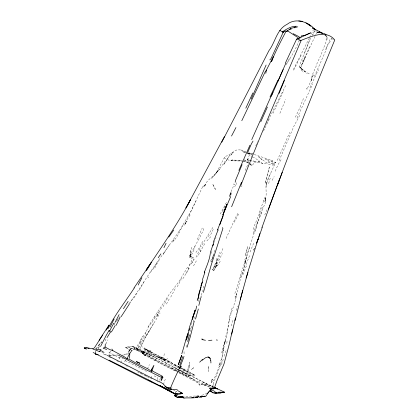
<?xml version="1.0" encoding="UTF-8"?>
<svg xmlns="http://www.w3.org/2000/svg" width="419" height="419" viewBox="0 0 419 419"><rect width="100%" height="100%" fill="white"/><g stroke="black" fill="none" stroke-linecap="round" stroke-linejoin="round"><path stroke-width="0.31" stroke-dasharray="2.1 1.57" d="M124.04 357.873L122.238 358.434L119.719 357.496L119.535 359.46L119.336 357.873L110.815 353.327L109.102 352.835L109.129 350.425M266.154 184.659L266.934 181.726C264.625 187.482 267.568 193.96 265.117 199.622L265.237 198.428L265.636 202.152C257.062 221.892 250.939 242.632 245.084 263.273L246.618 257.476M266.081 186.654L266.159 184.611L268.977 177.022L275.582 162.467L266.411 159.581L265.311 158.921L272.727 164.311L275.582 162.467L269.213 164.683L258.256 156.638L261.969 159.644L260.246 158.178M216.796 258.329L216.56 266.699L217.152 259.701L219.462 252.322M245.267 261.791L244.827 266.337L240.291 279.52L235.305 299.051M203.388 286.062L203.121 289.948L200.832 296.427L198.706 300.386L198.758 301.444M190.566 250.442L190.399 256.664L189.535 256.491L190.682 253.27L190.566 250.442L192.426 246.094M191.86 322.431L191.488 327.16L190.168 331.56M139.92 347.215L140.014 346.01M226.847 343.386L227.072 340.83M227.428 331.45L226.134 335.053L224.715 343.653L226.506 337.117L229.397 319.205L228.837 322.389C230.633 312.516 235.42 303.534 236.787 293.551L235.007 297.05L236.138 294.756M224.563 341.129L224.291 343.989L221.237 352.683M326.045 39.868L326.851 36.788L326.05 35.515M193.683 257.512L191.635 258.319L192.085 257.083L192.934 257.292M129.937 349.813L131.854 350.158L131.707 351.138L129.942 353.17M191.635 258.319L190.142 256.486L190.682 253.27M167.506 358.376L166.333 359.848L164.819 360.214C163.096 358.842 160.508 359.277 159.199 357.297L157.245 356.794L149.29 352.74L149.389 352.122L146.859 350.698L145.341 349.252L144.67 350.048L143.581 354.118L144.225 355.27L145.058 355.139L148.913 356.407L149.672 357.344L155.973 360.942L154.899 359.664L158.811 362.545L177.111 371.732M160.262 378.184L159.215 382.285M164.306 353.631L163.551 358.025L164.819 360.214L164.588 360.508L159.141 356.836L146.859 350.698L145.252 351.321L143.581 354.118L144.67 350.048M200.366 251.903L201.052 248.168M213.276 387.627L199.324 382.296L199.517 381.274M223.573 346.152L225.37 340.919L223.144 351.059L223.427 348.43C223.175 353.427 222.101 358.439 219.902 362.948L220.064 364.624L214.256 378.635M109.338 356.213L109.584 354.93L108.772 354.605L109.443 355.349L109.584 354.93M98.03 349.022L98.711 348.074L99.471 344.14L101.89 341.642M163.62 384.632L164.238 381.719L165.688 378.357M307.31 88.509L306.242 88.797L307.446 89.268L307.31 88.509L311.123 80.762L312.155 75.226L316.041 66.542L316.162 65.348L320.797 55.397L327.532 37.988L326.851 36.788L324.715 35.07M181.207 278.326L180.757 280.358L177.158 286.889M315.167 30.592L314.391 31.037L313.936 33.091L312.584 35.112M156.984 316.204L158.063 311.966L158.141 313.931L156.984 316.204L153.846 319.074L152.128 322.74L149.269 325.081L145.236 333.922M151.118 378.326L151.882 375M231.995 308.3L230.885 312.983L229.183 317.298M211.218 382.678L212.077 379.305L213.795 380.384L212.925 380.222L211.218 382.678L212.417 377.676M211.124 253.364L211.679 251.075M227.067 330.434L228.276 325.793L227.915 324.138M223.866 347.231L222.798 351.222L222.159 351.96C223.091 364.509 215.13 375.743 212.15 387.664M195.055 246.204L194.159 249.494L191.085 256.025L189.163 257.889C193.316 247.257 200.46 238.17 204.346 227.376M150.447 272.214L153.574 268.537L156.847 262.729L178.913 231.634L178.667 232.011L190.566 211.977L202.602 186.806L206.625 183.988M212.758 386.454L213.428 384.061M253.348 229.423L254.621 225.129L259.434 213.501M268.595 183.642L270.281 178.038M214.795 250.311L211.176 262.058L213.046 256.025M217.152 259.701L212.553 269.956L213.957 268.155L222.924 248.556M231.141 325.93L233.205 319.404M221.478 364.724L223.39 358.879M310.558 38.145L300.303 63.426L299.758 66.82L300.669 68.313L303.366 69.769L304.011 70.905L307.111 73.582M249.514 255.627L246.372 263.991L246.765 264.97L242.596 275.566M188.754 365.363L187.094 370.077L188.356 371.459L195.086 375.235L179.934 367.363M249.441 247.797L244.439 260.964L244.827 266.337L239.961 278.787M98.711 348.074L99.68 345.34M139.841 349.053L142.078 342.763M309.447 40.407L303.974 54.35M224.118 356.181L226.202 350.352M186.198 347.288L187.052 344.957M249.504 154.621L247.131 161.074L248.179 158.246M311.123 80.762L313.485 74.331L310.683 81.647M234.876 293.405C239.139 281.474 242.004 269.187 246.561 257.402M236.269 310.416L237.814 306.299M259.078 212.784L265.615 195.762M214.209 242.339L215.995 237.636M193.122 321.897L195.107 316.727M259.068 215.921L262.734 206.394M212.815 256.7L213.716 254.364M254.768 231.979L256.784 226.82M190.603 253.773L189.535 256.491L191.085 256.025L192.085 257.083M303.461 98.465L299.559 108.343L294.787 118.404M253.626 243.287L249.86 252.542M199.884 248.535L197.543 254.412L195.374 258.476M253.086 233.462L258.057 220.991M328.056 44.351L325.657 49.557L329.931 39.7M253.663 250.143L255.113 246.55M277.299 160.393L289.786 132.284M256.653 224.511L262.168 211.37M201.13 297.773L202.115 295.364M253.657 250.159L255.098 246.634M299.15 40.303C295.924 49.033 291.085 57.005 286.02 64.756L288.534 59.901L290.205 58.377M279.902 113.303L285.69 99.355M309.62 46.65L306.844 53.276L301.832 62.541M167.49 298.302L162.86 307.096M197.297 239.516L202.251 228.036M191.839 263.158L193.746 258.753M220.237 261.283L217.524 265.651L216.675 265.484L213.685 270.684L216.031 265.274L215.932 263.478L212.553 269.956M231.037 191.724L233.582 185.868L234.818 186.408L235.803 185.313M314.391 31.037L312.145 35.348M275.183 171.261L278.132 164.478L281.044 159.749M264.735 214.994L267.28 209.154M314.386 76.53L326.118 49.913L326.071 48.625M147.451 368.882L149.389 364.546M267.327 180.552L270.538 173.346M178.148 372.465L145.042 355.501L145.372 354.757L146.875 355.888L147.598 354.788M297.024 118.09L312.611 84.036M314.973 36.374L301.355 65.678L305.592 56.623L301.853 65.018L300.873 68.108L300.706 67.187L299.789 66.961M279.143 160.666L294.117 125.763L300.449 114.062M186.371 273.439L189.435 267.401M315.737 34.73L316.502 33.085M226.082 238.463L235.839 217.026L238.636 212.155M138.574 350.52L136.966 349.938L139.553 351.431L134.86 349.551L133.163 349.315L136.966 349.938L138.537 347.037L138.249 346.057L140.365 342.114L140.156 341.134L142.549 336.048M222.51 211.621L225.197 205.886M130.361 353.159L131.178 351.426M273.015 113.303L283.176 91.74M178.635 367.856L154.841 355.778L151.437 354.516L150.28 356.962L149.672 357.344M309.976 87.519L318.55 69.643M183.134 224.846C179.741 231.11 177.174 238.448 171.45 242.957M213.219 229.366L210.888 234.247L207.924 236.609M245.099 170.428L248.388 163.494M213.685 270.684L222.363 253.464M245.749 152.06L243.465 151.395L244.251 151.668L241.208 149.955L237.123 149.85C232.535 151.285 229.769 155.59 224.935 156.486L216.152 173.257L218.063 170.276C214.47 176.656 206.598 179.285 204.257 186.518L205.64 184.643L204.519 185.544M255.805 145.702L257.758 141.606M263.551 131.058L269.915 117.749M170.753 297.102L175.865 287.319M153.605 323.478C149.625 330.256 145.215 336.677 142.203 344.093L145.959 336.106L160.074 313.03M285.669 85.586L267.715 121.164M210.527 261.372L212.527 257.282M148.913 356.407L150.086 354.018L151.437 354.516M238.6 214.177L234.263 222.316M188.786 215.754L195.992 201.157M132.98 346.167L125.59 347.204L125.621 347.613L132.76 346.607L132.98 346.167L178.253 369.223M105.96 343.868L107.987 339.783M309.316 38.061L293.368 69.538M309.599 37.49L313.559 29.498M189.346 265.321L192.457 259.104M293.64 70.203L301.486 54.543M202.676 241.354L199.669 247.33L195.945 252.437M329.313 43.057L331.576 38.595L330.025 37.066M157.361 262.97L154.899 267.804L153.574 268.537M266.536 123.453L267.422 121.735M105.075 340.888L106.798 337.557M219.158 364.928L220.221 362.864M224.128 157.649L225.003 158.55L227.444 159.718L231.524 160.817L232.618 158.712L232.639 159.403M204.713 243.664L197.475 256.789M186.083 222.122L184.391 225.312L186.979 221.043L184.994 223.537L186.979 221.043M220.232 214.051L226.857 201.544M138.37 348.006L145.498 334.708M190.236 264.022L188.194 267.825L188.587 268.658L184.271 276.645L181.925 280.044M166.443 304.074L169.517 298.417M272.093 180.385L274.173 176.603M114.073 324.861L114.963 323.259M161.65 307.583L158.141 313.931L153.977 317.55M143.953 281.935L138.841 290.933M193.526 265.897L196.422 260.749M146.168 335.902L150.311 329.365M212.842 227.449L200.727 246.99M191.284 263.975L194.259 259.042M148.064 327.003L154.045 317.267L169.716 293.609L179.17 281.343L187.686 266.961M96.213 349.409L99.471 344.14L102.76 341.338M133.939 297.956L137.542 292.174M129.707 303.571L132.98 298.328M110.972 351.07L110.375 352.023L109.102 352.835M169.292 244.942L163.122 254.281L165.086 251.541M145.985 332.031L136.358 347.32L135.384 348.283C132.242 347.833 128.879 348.959 128.408 352.583L130.55 348.482L128.434 353.28L121.777 355.338M186.905 219.839L190.76 214.057M99.471 344.14L95.982 348.749M117.786 319.969L116.273 321.42M128.733 304.011C139.941 289.592 148.253 273.12 159.979 259.104M219.268 169.459L219.629 168.967L211.773 178.3L219.268 169.459L225.181 161.205M125.621 347.613L128.345 349.022L129.508 350.635L130.917 351.468L131.854 350.158M215.942 173.236L216.167 172.947M120.677 362.131L121.709 360.874M145.058 355.139L145.372 354.757L143.916 354.589L144.225 355.27M254.197 154.491L272.277 160.487L270.48 162.101L263.064 163.881L260.058 162.08L257.371 162.891L255.511 161.462L251.861 165.809L248.891 163.504M117.173 319.838L118.425 318.424M118.839 317.953L120.504 316.073M272.664 165.709L275.582 162.467M206.886 240.935L211.029 236.442M157.403 379.698L157.371 377.807L158.984 376.168M119.336 357.873L119.719 357.496M191.085 256.025L190.399 256.664L190.142 256.486L191.713 257.638M220.467 364.263L218.728 365.31M125.831 360.146L124.034 361.717L125.653 360.775L146.524 371.407M145.341 349.252L145.948 351.054L148.682 352.714L149.389 352.122M147.881 277.718L148.824 277.001M113.167 324.055L114.382 323.164M207.112 392.98L205.216 394.174L201.659 395.347M213.03 387.423L213.81 386.936M131.178 348.713L129.948 349.462L125.59 347.204L126.381 347.639M176.289 391.796L175.587 392.189L175.739 393.865M190.037 377.849L193.882 379.808L194.683 380.803L198.726 382.73L199.716 385.108L202.503 383.898L199.716 385.108L197.642 382.736L178.73 372.753M240.187 186.848L243.366 185.308M159.199 357.297L158.455 357.281L160.189 358.297L162.315 357.658L163.876 359.093L164.693 358.858L166.333 359.848M162.766 359.151L165.594 361.031L164.588 360.508L167.061 361.168L167.673 360.879L169.973 361.272L171.167 362.163M130.917 351.468L133.19 349.959L135.562 349.572M128.444 353.725L123.443 355.139M202.602 186.806L205.404 186.628M243.345 161.053L231.524 160.817L233.744 160.095L240.344 160.268L242.145 160.739M128.324 347.634L129.874 347.157M241.208 149.955L243.512 152.333L245.387 151.809L246.435 153.192M130.429 349.043L133.294 348.278M167.061 361.168L168.071 361.655L169.973 361.272M247.399 153.553L248.624 153.364L251.667 154.312M212.553 389.288L213.606 389.136M198.925 395.494L194.453 396.07L183.732 396.374M140.365 342.114L141.24 342.024L140.156 341.134M141.543 345.361L141.863 346.67L143.832 348.205L145.66 349.226L147.132 349.441L145.231 348.781L144.335 347.33M231.524 160.817L240.344 160.268L242.114 160.854M188.587 268.658L189.419 268.616M109.626 355.291L117.634 355.003L108.249 355.359M148.562 351.483L151.07 351.541M148.682 352.714L149.29 352.74M184.475 369.092L183.019 368.987L181.422 368.259M171.486 387.884L172.199 387.936M179.353 367.054L146.446 349.504L147.451 350.221L149.793 350.425L152.432 351.771M315.329 30.922L316.523 31.043M252.453 157.277L254.019 157.492L259.178 160.912M201.141 384.616L204.954 385.15L209.165 386.978M243.984 161.142L248.781 162.006M243.512 152.333L246.66 152.914M247.294 153.035L252.327 153.967M247.393 153.768L251.662 154.601M248.745 161.21L247.708 159.681L255.511 161.462M132.76 346.607C142.491 349.509 150.51 356.501 160.089 359.722M248.65 152.893L252.956 154.087L248.881 152.862M157.094 381.672L158.157 381.976M162.315 357.658L159.859 356.281L161.147 358.219L163.876 359.093M204.954 385.15L202.738 384.433L209.531 387.229M216.675 265.484L216.031 265.274L217.524 265.651M326.752 37.731L327.532 37.988M247.708 159.681L249.52 160.283M250.122 160.482L257.371 162.891M242.701 161.053L248.006 162.823M133.221 347.157C141.119 351.132 149.41 354.081 157.146 358.402M172.958 389.754L176.65 391.199L175.587 392.189L175.111 390.492M248.624 153.364L250.557 154.087L251.41 157.135M204.886 384.192L207.122 385.04M106.766 355.055L105.075 354.411L101.45 351.813M194.741 375.984L191.871 374.822L193.604 374.686L191.342 373.931L179.421 367.735M331.576 38.595L334.76 39.973M179.882 370.014C191.493 375.324 202.157 382.358 213.978 387.182M157.245 356.794L152.485 354.291M202.712 382.154L213.004 386.957M168.071 361.655L178.745 367.034M161.263 360.759L166.406 363.179M183.779 370.024L188.76 372.412M176.787 370.695L150.243 357.077L137.448 349.231L135.384 348.283L133.781 348.231L138.438 349.75L137.448 349.231L143.617 352.788L140.438 350.803M177.363 370.977L199.324 382.296M187.251 376.786L177.682 372.02M144.927 353.903L177.996 371.255M178.567 371.538L193.646 379.368M137.437 371.863L151.73 378.959M179.201 368.139L188.079 372.858L192.263 375.764M213.905 387.245L179.547 370.265M171.701 368.123L177.939 371.276M178.504 371.564L188.136 376.44M165.463 363.367L190.551 376.126L178.394 369.741M109.438 357.009L112.308 358.465M116.896 360.801L118.614 361.676M178.965 369.972L174.341 367.615L177.813 369.438M125.737 365.473L127.444 366.353M139.967 372.8L141.674 373.68M145.094 375.44L147.938 376.906M180.982 367.803L187.67 371.265M142.774 351.73L147.813 354.348M260.058 162.08L257.381 160.681L263.064 163.881M154.501 353.788L180.427 367.515M147.451 350.221L153.244 353.296M181.453 371.726L188.33 375.414L189.184 376.98M309.253 73.896L300.674 68.952L299.758 66.82L300.669 68.313L303.366 69.769L304.011 70.905M147.745 352.719L150.086 354.018M103.634 353.997L107.018 355.888M146.446 349.504L151.819 352.499L152.045 353.783M174.927 365.237L178.882 367.458M158.455 357.281L161.341 358.9L161.147 358.219M234.797 184.727L233.572 184.02L236.311 184.302L236.196 182.558M324.746 35.023L326.652 36.28M136.966 349.938L143.198 353.662L141.234 352.243L144.236 354.715L142.371 352.934L143.754 353.872L145.042 355.501L143.916 354.589M137.851 349.32L134.295 347.026M154.155 375.806L157.371 377.807M303.597 70.423L305.744 71.796M244.481 159.995L248.713 162.729M141.413 351.022L143.167 352.238M243.947 159.655L248.399 163.117M142.371 352.934L145.042 355.501M212.077 379.305L212.925 380.222M249.771 163.415L251.861 165.809L250.127 163.253M301.193 69.769L303.445 72.676M300.706 67.187L301.544 68.795M263.729 200.078L264.468 201.759M272.277 160.487L272.727 164.311M325.322 35.112L325.401 35.814M164.693 358.858L164.819 360.214M184.014 351.599L184.135 354.657M144.23 347.964L144.382 349.844M300.669 68.313L300.674 68.952M95.851 352.17L95.841 352.756L94.83 350.834L95.851 352.17M208.652 366.127L208.542 371.412L208.652 366.127M193.557 367.128L193.505 368.139L191.42 369.799L193.557 367.128M189.063 366.897L188.66 370.841L189.681 362.068L189.063 366.897M269.365 167.024L265.169 183.684L269.365 167.024M247.639 246.77L245.241 255.857L247.639 246.77M227.308 158.864L223.605 164.924L229.832 155.187L227.308 158.864M232.178 153.103L230.398 155.763L233.362 152.254L232.178 153.103M173.733 240.077L173.346 239.857L174.037 240.852L173.733 240.077M215.481 189.451L212.564 183.899L215.481 189.451M265.452 200.256L265.154 198.124L265.636 202.152L265.452 200.256"/><path stroke-width="0.63" d="M242.397 291.409L242.402 290.33M262.074 227.108L262.074 227.988L258.858 237.222M204.53 271.769L204.755 272.816L204.53 271.769C206.928 265.494 209.84 259.125 210.406 252.448L213.512 243.109L213.281 242.25L217.995 230.167L217.77 229.308L223.028 215.759L222.971 214.69L226.836 204.551L222.971 214.69L230.733 196.48M151.385 371.375L151.416 369.678L153.946 365.295L151.997 370.789L151.385 371.375L148.085 368.961L135.086 362.576L129.848 359.539L127.067 358.764L124.71 357.051L112.831 350.635L109.595 349.535L105.117 347.037L103.142 348.215L106.672 349.472M205.006 396.102L201.22 396.992L201.235 395.992L201.989 396.542L205.781 396.353L208.945 391.566L210.762 389.775L211.103 388.853L209.311 388.586L210.448 387.921L211.951 388.387L215.523 388.471L214.397 388.052M129.649 358.413L129.775 353.049L127.067 358.764M177.3 389.429L171.266 389.497L170.208 388.958C174.267 378.095 180.395 367.615 183.999 356.391M162.923 377.226L161.362 376.843L161.168 380.771L162.923 377.226L162.038 376.037L151.997 370.789L151.416 369.678M105.117 347.037L105.289 343.952M98.083 354.631L95.673 354.369L95.762 353.269M171.266 389.497L171.371 388.539M175.367 393.876L175.069 396.128L177.661 397.678L182.92 397.06L182.679 396.405L178.065 396.542L177.604 397.128L182.92 397.06L182.543 397.422L180.201 397.186M183.988 398.05L182.543 397.422L182.679 396.405L183.988 398.05C188.99 397.479 194.489 398.804 199.135 396.468M186.115 340.275L186.261 339.191M230.764 195.113L231.141 192.887M188.629 330.68C190.216 323.709 193.217 317.089 195.024 310.139L194.762 311.343M265.793 73.341L266.405 70.052L273.308 56.665L271.465 61.682C275.571 51.218 280.798 41.455 285.941 31.472L289.644 29.409L291.174 29.178L290.252 28.628L289.644 29.409M192.572 319.556L193.169 316.408L195.909 309.536L196.668 306.059M240.302 299.491L248.347 270.527L259.838 233.498M197.998 299.271C199.381 292.855 200.952 286.633 202.827 280.395L202.56 279.311L204.812 272.622M231.723 334.084L235.488 318.068M232.566 329.722L229.251 344.266L223.976 364.038L216.995 380.599L214.266 388.256L211.951 388.387M176.237 396.913L175.739 393.865L175.069 396.128L174.686 395.667L174.922 394.619M236.452 315.313L242.234 292.022M235.148 182.26L235.756 179.814L242.098 164.641M198.816 305.467L200.691 298.16M187.702 341.516L189.461 334.833M194.259 321.095L190.132 337.3L187.115 347.168M195.532 319.089L198.334 309.013M203.393 292.415L211.15 265.243L222.898 228.455L222.562 227.559M234.954 320.624L236.311 315.999M299.208 38.339L299.533 37.244L298.574 36.474L293.159 33.667M181.778 353.72C184.622 345.204 186.277 336.295 190.205 328.093M229.56 196.391L230.701 192.724M200.958 287.204L198.496 294.777L198.365 297.087L197.202 300.622M246.126 277.965L247.964 272.47M181.626 355.569L178.279 364.745L181.72 355.338M200.869 286.083L202.262 282.034M192.819 317.094L194.626 311.946M179.688 365.305L182.784 356.585M279.567 179.023L268.406 209.17M186.277 338.505L188.278 332.979M219.891 224.626L223.227 215.528M277.42 185.418L282.254 172.303M262.043 227.391C284.506 164.232 309.107 101.901 334.76 39.973C325.809 28.838 310.317 37.118 299.643 40.873M224.574 210.616L226.836 204.551M186.57 339.474L188.487 334.352M212.868 245.864L213.538 244.104M240.904 185.381C259.539 136.573 280.699 88.755 301.078 40.627L298.16 39.271L296.6 39.135L285.292 63.264L285.37 64.317L271.376 96.145M231.618 206.771L241.554 182.16M256.538 243.114L258.455 238.421L256.564 242.957M279.064 93.421L284.417 80.411M251.18 99.004L266.112 65.029M277.703 81.715L283.165 69.528M247.613 152.689L251.41 143.764L253.018 141.093M272.958 92.07L251.751 139.627M286.601 31.635L287.769 30.435L286.601 31.635L285.941 31.472M249.886 145.288L238.877 170.36M260.765 121.819L267.406 107.018M245.812 108.181L252.814 92.966M285.475 30.755L283.139 32.378L271.035 58.644L269.805 59.891M269.993 97.019L277.729 80.563L278.583 79.888M241.794 120.714L265.086 72.037L266.405 70.052M163.949 247.671L166.06 243.313M301.004 36.846L301.518 35.788L304.273 35.589M221.766 142.203C237.568 111.747 253.327 81.265 268.909 50.689C275.414 42.136 276.697 29.304 287.146 24.292C295.877 17.404 308.525 21.966 315.167 29.629M110.077 327.113L114.141 318.953M116.121 325.306L120.117 317.377M100.544 346.503L106.384 334.991L108.814 330.848L109.794 330.633L113.685 323.4M138.15 285.02L141.884 277.797M231.539 136.028L235.939 127.549M208.594 391.995L207.442 393.713M115.01 322.478L119.122 314.611M224.375 136.709L185.942 208.028L190.556 199.612C177.714 223.793 162.106 246.252 146.896 268.946L151.537 262.126L134.001 287.968M177.467 390.482L182.396 393.263C175.215 396.866 168.37 389.838 162.048 387.261M108.018 328.585C115.345 314.15 125.522 301.481 134.29 287.963M106.295 330.109L108.998 325.474M115.22 325.469L111.522 331.811L110.443 332.089L107.112 337.505M214.57 387.455L224.621 392.2L220.672 392.922L216.45 392.661L216.015 393.404L213.779 392.943L211.124 391.603L210.762 389.775L209.662 391.309L211.066 391.304L212.805 392.823M128.141 301.402L123.443 308.698M121.154 316.67L129.282 304.173M146.362 270.726L149.646 265.426M108.966 325.076L99.094 340.301M102.645 335.106L94.432 347.812L92.803 348.985L99.329 351.562L101.34 350.766L104.064 352.442M158.178 257.748L160.886 253.893M168.763 237.123L173.744 230.078M99.329 351.562L100.989 349.535L97.527 349.75L95.48 348.907M199.659 362.21L202.508 359.371M202.126 360.298L205.451 357.779L208.138 356.957L209.893 357.92L210.773 360.733M296.6 39.135L299.391 37.815M200.266 396.5L201.22 396.992L201.989 396.542M161.362 376.843L160.807 377.095L145.77 369.574L118.415 355.171M303.78 35.73L310.641 32.865L300.507 37.516L297.83 38.349M294.306 27.843L297.773 26.811M290.252 28.628L293.431 27.733L296.484 26.229C291.184 26.072 286.57 29.1 282.291 31.875L279.735 30.268M213.779 392.943L216.45 392.661M177.661 397.678L181.039 396.934M208.521 340.5L211.951 340.181M87.22 347.88L84.24 347.99L87.22 347.88L92.788 348.708M95.673 354.369L98.015 354.516M109.029 360.115L152.066 381.719L174.356 393.389L182.396 393.263M284.014 31.802L282.291 31.875L283.139 32.378M220.672 392.922L216.015 393.404L214.795 391.398L212.098 390.11L211.103 388.853M191.724 397.5L193.641 397.422M195.563 397.343L197.48 397.27L195.636 396.982L198.397 396.793L200.151 397.416L201 396.542L201.22 396.992M218.435 392.168L224.621 392.2M107.395 355.406L155.543 379.981L160.372 382.123L163.08 383.799L165.123 386.051L167.144 387.502L170.24 387.779M298.757 20.95L302.56 21.348M175.786 395.604L177.352 395.808M181.218 397.243L182.543 397.422M87.922 348.152L89.153 348.393M216.345 339.935L217.403 340.149M205.441 340.275L202.733 339.736L201.749 339.018L203.011 339.338M319.854 32.745L316.822 32.085L323.966 33.478L326.05 34.52M175.163 393.41L177.525 394.221M174.686 395.667L175.524 395.965M108.814 330.848L110.155 331.408L109.794 330.633M174.713 393.886L169.905 390.681L159.629 385.454L168.962 390.539L144.796 378.907L93.123 352.479M214.088 387.47L217.356 389.005M167.144 387.502L170.208 388.958M319.315 31.797L322.572 33.441M214.476 387.533L217.33 388.973M180.647 392.64L182.202 393.462M322.667 33.337L312.37 27.89L313.999 28.979M84.24 347.99L86.335 349.153M148.478 380.038L151.772 381.987M164.955 386.596L170.444 389.874M287.581 30.865L297.694 37.417M305.912 22.836L310.945 26.329M208.138 356.957L210.249 358.481M307.934 23.935L309.432 25.035M299.533 37.244L300.14 37.998M111.904 349.017L112.831 350.635M314.109 28.398L314.758 29.581M182.81 396.887L183.066 397.846M217.77 229.308L217.995 230.167M210.762 389.775L211.066 391.304M210.794 360.68L210.935 362.969M181.207 366.143L179.473 368.081L181.207 366.143M138.836 362.608L136.353 361.623L139.862 363.32L138.836 362.608"/></g></svg>
